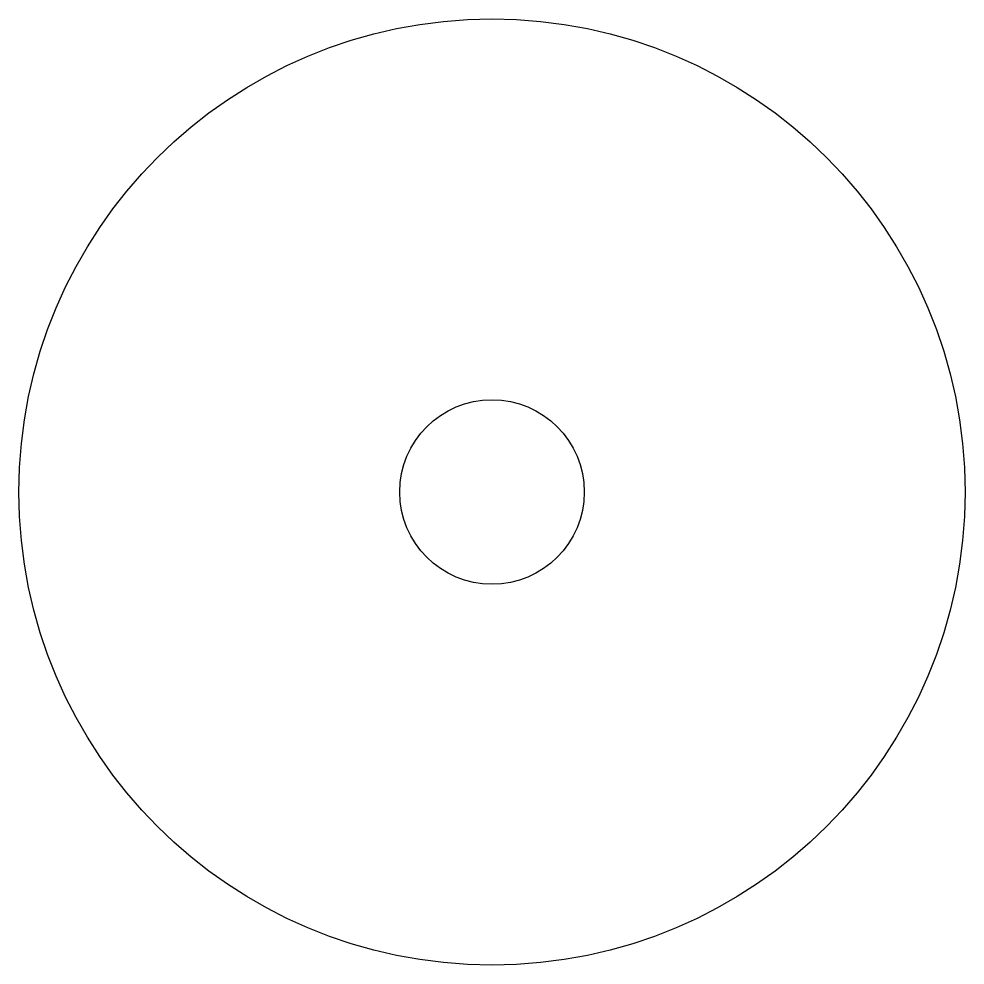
# Model space of a CAD drawing. Header units: millimetres. Extents: x -15 to 15, y 72.5 to 102.5.
import ezdxf

# ---------------------------------------------------------------- set-up
doc = ezdxf.new("R2010")
doc.units = ezdxf.units.MM
doc.layers.get('0').update_dxf_attribs({"linetype": 'CONTINUOUS'})

msp = doc.modelspace()

# ---------------------------------------------------------------- linework, layer by layer
for radius in [15, 2.925]:
    msp.add_circle((0, 87.5), radius)

doc.saveas('drawing.dxf')
